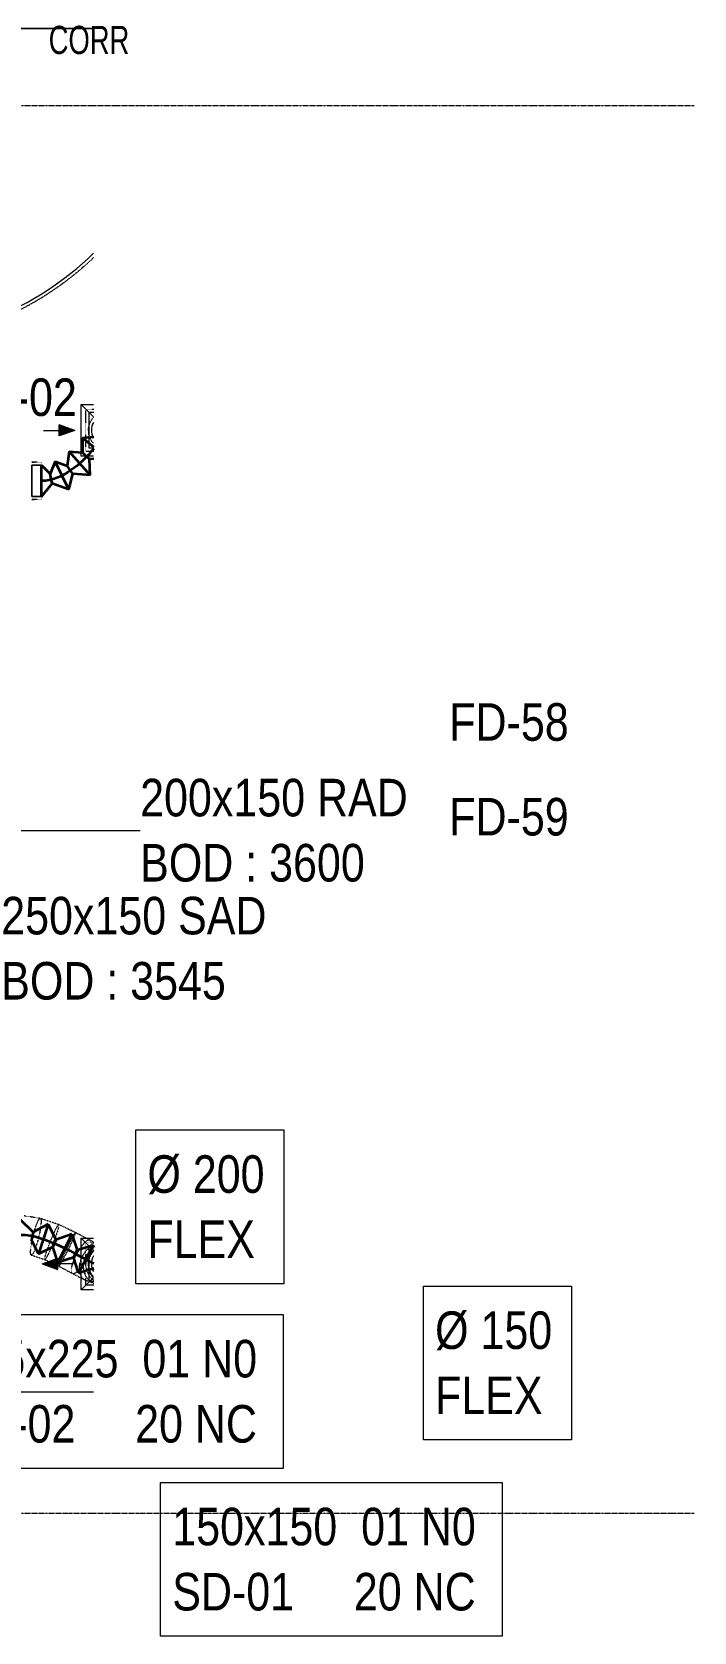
# Model space of a CAD drawing. Header units: inches. Extents: x -83664 to 20107, y -47222 to 19398.
# Drawn here: x 15873 to 20107, y -28523 to -18292 of the extents above; entities that cross this region are included whole.
import ezdxf

# ---------------------------------------------------------------- set-up
doc = ezdxf.new("R2010")
doc.units = ezdxf.units.IN
doc.header["$MEASUREMENT"] = 0
for name, pattern in [('Center', [29.999999, 12, -6, 6, -6]), ('Grid Line', [22.225, 12.7, -3.175, 3.175, -3.175]), ('Hidden 0_50', [1.0584, 0.5292, -0.5292])]:
    doc.linetypes.add(name, pattern=pattern)
for name, color, linetype, lineweight, true_color in [('A-DETL', 7, 'Continuous', 18, 0x00a600), ('FF ROOM TAG_dwg', 7, 'Continuous', 9, 0x767676), ('M-HVAC-DUCT', 7, 'Continuous', 9, 0xffe97f), ('M-HVAC-DUCT-PATT', 7, 'Continuous', 35, 0x007f00)]:
    doc.layers.add(name, color=color, linetype=linetype, lineweight=lineweight, true_color=true_color)
for name, color, linetype, lineweight in [('A-DETL-GENF', 7, 'Continuous', 9), ('G-ANNO-TEXT', 7, 'Continuous', 9), ('M-HVAC-CDFF', 7, 'Continuous', 9), ('M-HVAC-DUCT-CNTR', 7, 'Center', 9), ('M-HVAC-DUCT-IDEN', 7, 'Continuous', 18), ('ROOM TAG', 7, 'Continuous', 9), ('S-GRID', 7, 'Continuous', 9)]:
    doc.layers.add(name, color=color, linetype=linetype, lineweight=lineweight)
doc.styles.add('Arial Narrow_20', font='ARIALN.TTF', dxfattribs={"width": 0.85, "height": 4572})
doc.styles.add('Arial Narrow_21', font='ARIALN.TTF', dxfattribs={"height": 240})

# ---------------------------------------------------------------- blocks, each defined once
blk = doc.blocks.new('GCE-AT-Return Air Rectangular Diffuser - 230x230-V28-FIRST FLOOR AC CONDITIONING LAYOUT - PART A')
at = {"layer": 'A-DETL-GENF', "true_color": 0xff00ff}
blk.add_hatch(color=6, dxfattribs=at).paths.add_polyline_path([(-305, -36), (-205, 0), (-305, 36)])
at = {"layer": 'A-DETL-GENF', "color": 6, "true_color": 0xff00ff}
for p, q in [((-165, 165), (-86, 165)), ((-165, -165), (-165, 165)), ((-165, 165), (-86, 86)), ((-205, 0), (-305, 36)), ((-305, -36), (-305, 36)), ((-405, 0), (-305, 0)), ((-205, 0), (-305, -36)), ((-86, -165), (-165, -165))]:
    blk.add_line(p, q, dxfattribs=at)
blk = doc.blocks.new('M_Rectangular to Round Transition - Angle - 45 Degree-V29-FIRST FLOOR AC CONDITIONING LAYOUT - PART A')
at = {"layer": 'M-HVAC-DUCT', "color": 6, "true_color": 0xff00ff}
for p, q in [((167694, 90136), (167724, 90136)), ((167694, 89906), (167694, 90136)), ((167724, 89906), (167694, 89906))]:
    blk.add_line(p, q, dxfattribs=at)
for start, end in [(150.1672, 180), (180, 209.8328)]:
    blk.add_arc((167809, 90021), 100, start, end, dxfattribs=at)
blk = doc.blocks.new('GCE-AT-Supply Air Rectangular Diffuser - 230x230-V30-FIRST FLOOR AC CONDITIONING LAYOUT - PART A')
at = {"layer": 'A-DETL-GENF', "true_color": 0xff7f00}
blk.add_hatch(color=30, dxfattribs=at).paths.add_polyline_path([(-315, -36), (-315, 36), (-415, 0)])
at = {"layer": 'A-DETL-GENF', "color": 30, "true_color": 0xff7f00}
for p, q in [((-165, 165), (-86, 86)), ((-165, -165), (-165, 165)), ((-165, 165), (-86, 165)), ((-415, 0), (-315, 36)), ((-315, -36), (-315, 36)), ((-415, 0), (-315, -36)), ((-215, 0), (-315, 0)), ((-165, -165), (-86, -86)), ((-86, -165), (-165, -165))]:
    blk.add_line(p, q, dxfattribs=at)
blk = doc.blocks.new('M_Rectangular to Round Transition - Angle - 45 Degree-V31-FIRST FLOOR AC CONDITIONING LAYOUT - PART A')
at = {"layer": 'M-HVAC-DUCT', "color": 30, "true_color": 0xff7f00}
for p, q in [((167694, 87136), (167724, 87136)), ((167694, 86906), (167694, 87136)), ((167724, 86906), (167694, 86906))]:
    blk.add_line(p, q, dxfattribs=at)
for start, end in [(150.1672, 180), (180, 209.8328)]:
    blk.add_arc((167809, 87021), 100, start, end, dxfattribs=at)
blk = doc.blocks.new('M_Rectangular to Round Transition - Angle - 45 Degree-V62-FIRST FLOOR AC CONDITIONING LAYOUT - PART A')
at = {"layer": 'M-HVAC-DUCT', "color": 6, "true_color": 0xff00ff}
for p, q in [((0, 100), (60, 100)), ((60, 100), (0, 100)), ((0, 100), (0, -100)), ((0, -100), (0, 100)), ((60, 0), (60, 100)), ((60, 0), (60, 100)), ((60, -100), (60, 0)), ((60, -100), (60, 0)), ((0, -100), (60, -100)), ((60, -100), (0, -100))]:
    blk.add_line(p, q, dxfattribs=at)
blk = doc.blocks.new('M_Rectangular Elbow - Radius - 0_75 W-8296091-FIRST FLOOR AC CONDITIONING LAYOUT - PART A')
at = {"layer": 'M-HVAC-DUCT', "color": 30, "true_color": 0xff7f00}
for p, q in [((-800, 1200), (191, 1200)), ((191, 1200), (-800, 1200)), ((-1200, 800), (-1200, -800)), ((-1200, -800), (-1200, 800))]:
    blk.add_line(p, q, dxfattribs=at)
for radius, end in [(400, 0), (400, 0), (2000, 314.0504), (2000, 314.0504)]:
    blk.add_arc((-1200, 1200), radius, 270, end, dxfattribs=at)
blk = doc.blocks.new('TEMW-SMBZ-HO-BM-HVAC-00002_rvt-1-FIRST FLOOR AC CONDITIONING LAYOUT - PART A')
at = {"layer": 'M-HVAC-DUCT', "color": 6, "linetype": 'Hidden 0_50', "true_color": 0xff00ff}
for p, q in [((167674, 77398), (167674, 77668)), ((167674, 77668), (167724, 77668)), ((167724, 77398), (167674, 77398)), ((167329, 77330), (167390, 77330)), ((167390, 77330), (167329, 77330)), ((167390, 77210), (167390, 77330)), ((167390, 77210), (167390, 77330)), ((167390, 77090), (167390, 77210)), ((167390, 77090), (167390, 77210)), ((167329, 77090), (167390, 77090)), ((167390, 77090), (167329, 77090))]:
    blk.add_line(p, q, dxfattribs=at)
at = {"layer": 'M-HVAC-DUCT', "color": 30, "linetype": 'Hidden 0_50', "true_color": 0xff7f00}
for p, q in [((167382, 72494), (167280, 72510)), ((167501, 72454), (167383, 72494)), ((167608, 72403), (167501, 72454)), ((167700, 72355), (167608, 72403)), ((167674, 72068), (167674, 72338)), ((167674, 72338), (167724, 72338)), ((167724, 72342), (167700, 72355)), ((167325, 72260), (167411, 72231)), ((167411, 72231), (167501, 72189)), ((167707, 72266), (167705, 72262)), ((167501, 72189), (167588, 72142)), ((167588, 72142), (167665, 72102)), ((167670, 72100), (167724, 72080)), ((167724, 72068), (167674, 72068))]:
    blk.add_line(p, q, dxfattribs=at)
for centre, radius, start, end in [((166333, 80103), 2020, 270, 313.5041), ((166333, 80103), 2020, 270, 313.5041), ((167809, 72203), 120, 135.9203, 223.9193), ((167809, 72203), 120, 136.3291, 180), ((167809, 72203), 120, 180, 223.6709)]:
    blk.add_arc(centre, radius, start, end, dxfattribs=at)
at = {"layer": 'M-HVAC-DUCT', "color": 6, "linetype": 'Hidden 0_50', "true_color": 0xff00ff}
for start, end in [(136.3291, 180), (180, 223.6709)]:
    blk.add_arc((167809, 77533), 120, start, end, dxfattribs=at)
at = {"layer": 'M-HVAC-DUCT', "color": 30, "linetype": 'Hidden 0_50', "true_color": 0xff7f00}
for points in [[(167326, 72260), (167324, 72260), (167322, 72262), (167320, 72274), (167321, 72292), (167323, 72317), (167328, 72345), (167335, 72376), (167343, 72407), (167351, 72435), (167360, 72460), (167369, 72479), (167376, 72491), (167380, 72494), (167382, 72494)], [(167382, 72494), (167383, 72494), (167386, 72491), (167388, 72480), (167387, 72461), (167384, 72437), (167380, 72408), (167373, 72378), (167365, 72347), (167356, 72318), (167347, 72294), (167339, 72275), (167332, 72263), (167328, 72260), (167326, 72260)], [(167412, 72231), (167411, 72230), (167410, 72232), (167411, 72243), (167416, 72260), (167423, 72283), (167433, 72310), (167444, 72339), (167456, 72368), (167468, 72396), (167479, 72420), (167489, 72438), (167496, 72450), (167499, 72453), (167500, 72454)], [(167500, 72454), (167501, 72454), (167502, 72452), (167501, 72442), (167496, 72424), (167489, 72402), (167479, 72375), (167468, 72346), (167456, 72316), (167444, 72289), (167433, 72265), (167423, 72246), (167416, 72234), (167413, 72231), (167412, 72231)], [(167609, 72403), (167609, 72404), (167607, 72403), (167601, 72395), (167592, 72379), (167580, 72359), (167567, 72333), (167553, 72306), (167539, 72277), (167526, 72250), (167515, 72226), (167506, 72207), (167501, 72194), (167501, 72190), (167501, 72189)], [(167501, 72189), (167501, 72188), (167503, 72189), (167509, 72197), (167518, 72212), (167529, 72233), (167543, 72258), (167557, 72286), (167571, 72314), (167584, 72341), (167595, 72365), (167603, 72385), (167608, 72398), (167609, 72402), (167609, 72403)], [(167701, 72353), (167699, 72355), (167693, 72357), (167681, 72352), (167666, 72340), (167650, 72321), (167633, 72298), (167617, 72272), (167603, 72243), (167591, 72215), (167583, 72190), (167580, 72168), (167580, 72152), (167583, 72146), (167586, 72144)], [(167586, 72144), (167588, 72142), (167594, 72140), (167606, 72145), (167621, 72157), (167637, 72176), (167654, 72199), (167670, 72226), (167684, 72254), (167696, 72282), (167704, 72307), (167708, 72329), (167707, 72345), (167704, 72351), (167701, 72353)], [(167660, 72105), (167663, 72103), (167667, 72101), (167670, 72100)], [(167713, 72085), (167716, 72083), (167720, 72082), (167723, 72080)]]:
    blk.add_open_spline(points, degree=3, dxfattribs=at)
for points, knots in [([(167724, 72321), (167719, 72320), (167707, 72315), (167688, 72302), (167668, 72280), (167651, 72254), (167639, 72225), (167631, 72194), (167630, 72165), (167635, 72139), (167645, 72118), (167654, 72109), (167660, 72105)], [0.1992389, 0.1992389, 0.1992389, 0.1992389, 0.25, 0.3333333, 0.4166667, 0.5, 0.5833333, 0.6666667, 0.75, 0.8333333, 0.9166667, 1, 1, 1, 1]), ([(167723, 72301), (167719, 72298), (167706, 72291), (167687, 72273), (167669, 72247), (167659, 72217), (167656, 72185), (167660, 72154), (167671, 72126), (167689, 72102), (167705, 72090), (167713, 72085)], [0.2888294, 0.2888294, 0.2888294, 0.2888294, 0.3333333, 0.4166667, 0.5, 0.5833333, 0.6666667, 0.75, 0.8333333, 0.9166667, 1, 1, 1, 1]), ([(167723, 72288), (167717, 72283), (167703, 72271), (167687, 72246), (167677, 72217), (167675, 72185), (167681, 72154), (167695, 72125), (167710, 72107), (167721, 72098), (167723, 72096)], [0.351482, 0.351482, 0.351482, 0.351482, 0.4166667, 0.5, 0.5833333, 0.6666667, 0.75, 0.8333333, 0.9166667, 0.9406367, 0.9406367, 0.9406367, 0.9406367]), ([(167716, 72278), (167709, 72270), (167698, 72252), (167688, 72222), (167686, 72191), (167692, 72160), (167705, 72133), (167717, 72119), (167723, 72113)], [0.4166667, 0.4166667, 0.4166667, 0.4166667, 0.5, 0.5833333, 0.6666667, 0.75, 0.8333333, 0.8998562, 0.8998562, 0.8998562, 0.8998562]), ([(167719, 72282), (167712, 72274), (167700, 72257), (167690, 72227), (167688, 72195), (167694, 72164), (167707, 72139), (167718, 72125), (167723, 72120)], [0.4166667, 0.4166667, 0.4166667, 0.4166667, 0.5, 0.5833333, 0.6666667, 0.75, 0.8333333, 0.8893928, 0.8893928, 0.8893928, 0.8893928]), ([(167723, 72285), (167721, 72283), (167711, 72273), (167704, 72261), (167699, 72252)], [0.3907039, 0.3907039, 0.3907039, 0.3907039, 0.4166667, 0.5, 0.5, 0.5, 0.5]), ([(167723, 72287), (167722, 72285), (167713, 72276), (167706, 72266), (167702, 72256)], [0.40050986, 0.40050986, 0.40050986, 0.40050986, 0.41666667, 0.5, 0.5, 0.5, 0.5]), ([(167660, 72105), (167666, 72101), (167678, 72096), (167700, 72096), (167715, 72102), (167723, 72106), (167724, 72107)], [0, 0, 0, 0, 0.0833333, 0.1666667, 0.25, 0.256128, 0.256128, 0.256128, 0.256128])]:
    blk.add_open_spline(points, degree=3, knots=knots, dxfattribs=at)
at = {"layer": 'M-HVAC-DUCT-CNTR', "color": 6, "linetype": 'Continuous', "lineweight": 35, "true_color": 0xff00ff}
blk.add_open_spline([(167724, 77415), (167646, 77322), (167525, 77210), (167390, 77210)], degree=3, dxfattribs=at)
at = {"layer": 'M-HVAC-DUCT-CNTR', "color": 30, "linetype": 'Continuous', "lineweight": 35, "true_color": 0xff7f00}
blk.add_open_spline([(167255, 72389), (167417, 72393), (167623, 72253), (167724, 72207)], degree=3, dxfattribs=at)
at = {"layer": 'M-HVAC-DUCT-PATT', "color": 6, "true_color": 0xff00ff}
for p, q in [((167652, 77485), (167724, 77492)), ((167652, 77485), (167653, 77391)), ((167724, 77426), (167652, 77485)), ((167724, 77426), (167652, 77485)), ((167568, 77397), (167554, 77306)), ((167701, 77247), (167568, 77397)), ((167701, 77247), (167568, 77397)), ((167568, 77397), (167653, 77391)), ((167698, 77348), (167653, 77391)), ((167724, 77350), (167698, 77348)), ((167701, 77247), (167698, 77348)), ((167390, 77110), (167390, 77310)), ((167390, 77310), (167445, 77254)), ((167478, 77333), (167445, 77254)), ((167459, 77193), (167445, 77254)), ((167566, 77154), (167478, 77333)), ((167566, 77154), (167478, 77333)), ((167478, 77333), (167554, 77306)), ((167590, 77255), (167554, 77306)), ((167566, 77154), (167590, 77255)), ((167701, 77247), (167590, 77255)), ((167390, 77110), (167459, 77193)), ((167566, 77154), (167459, 77193))]:
    blk.add_line(p, q, dxfattribs=at)
at = {"layer": 'M-HVAC-DUCT-PATT', "color": 30, "true_color": 0xff7f00}
for p, q in [((167252, 72489), (167337, 72407)), ((167433, 72458), (167337, 72407)), ((167433, 72458), (167371, 72268)), ((167433, 72458), (167371, 72268)), ((167433, 72458), (167482, 72358)), ((167337, 72407), (167327, 72358)), ((167371, 72268), (167327, 72358)), ((167482, 72358), (167462, 72313)), ((167585, 72393), (167482, 72358)), ((167585, 72393), (167495, 72214)), ((167585, 72393), (167495, 72214)), ((167585, 72393), (167618, 72291)), ((167371, 72268), (167462, 72313)), ((167495, 72214), (167462, 72313)), ((167495, 72214), (167595, 72247)), ((167618, 72291), (167595, 72247)), ((167626, 72145), (167595, 72247)), ((167720, 72321), (167618, 72291)), ((167720, 72321), (167626, 72145)), ((167720, 72321), (167626, 72145)), ((167720, 72321), (167724, 72308)), ((167626, 72145), (167724, 72175))]:
    blk.add_line(p, q, dxfattribs=at)
at = {"layer": 'M-HVAC-CDFF', "color": 6, "linetype": 'Hidden 0_50', "lineweight": 9, "true_color": 0xff00ff}
for name, p in [('GCE-AT-Return Air Rectangular Diffuser - 230x230-V28-FIRST FLOOR AC CONDITIONING LAYOUT - PART A', (167809, 77533)), ('GCE-AT-Supply Air Rectangular Diffuser - 230x230-V30-FIRST FLOOR AC CONDITIONING LAYOUT - PART A', (167809, 72203))]:
    blk.add_blockref(name, p, dxfattribs=at)
at = {"layer": 'M-HVAC-DUCT', "color": 6, "linetype": 'Hidden 0_50', "lineweight": 9, "true_color": 0xff00ff}
for name, p in [('M_Rectangular Elbow - Radius - 0_75 W-8296091-FIRST FLOOR AC CONDITIONING LAYOUT - PART A', (167533, 78903)), ('M_Rectangular to Round Transition - Angle - 45 Degree-V29-FIRST FLOOR AC CONDITIONING LAYOUT - PART A', (0, -12487)), ('M_Rectangular to Round Transition - Angle - 45 Degree-V62-FIRST FLOOR AC CONDITIONING LAYOUT - PART A', (167329, 77210)), ('M_Rectangular to Round Transition - Angle - 45 Degree-V31-FIRST FLOOR AC CONDITIONING LAYOUT - PART A', (0, -14817))]:
    blk.add_blockref(name, p, dxfattribs=at)
blk = doc.blocks.new('TEMW-SMBZ-HO-BM-HVAC-00002_rvt-2-FIRST FLOOR AC CONDITIONING LAYOUT - PART A')
at = {"layer": 'M-HVAC-DUCT', "color": 6, "linetype": 'Hidden 0_50', "true_color": 0xff00ff}
for p, q in [((167674, 77398), (167674, 77668)), ((167674, 77668), (167724, 77668)), ((167724, 77398), (167674, 77398)), ((167329, 77330), (167390, 77330)), ((167390, 77330), (167329, 77330)), ((167390, 77210), (167390, 77330)), ((167390, 77210), (167390, 77330)), ((167390, 77090), (167390, 77210)), ((167390, 77090), (167390, 77210)), ((167329, 77090), (167390, 77090)), ((167390, 77090), (167329, 77090))]:
    blk.add_line(p, q, dxfattribs=at)
at = {"layer": 'M-HVAC-DUCT', "color": 30, "linetype": 'Hidden 0_50', "true_color": 0xff7f00}
for p, q in [((167382, 72494), (167280, 72510)), ((167501, 72454), (167383, 72494)), ((167608, 72403), (167501, 72454)), ((167700, 72355), (167608, 72403)), ((167674, 72068), (167674, 72338)), ((167674, 72338), (167724, 72338)), ((167724, 72342), (167700, 72355)), ((167325, 72260), (167411, 72231)), ((167411, 72231), (167501, 72189)), ((167707, 72266), (167705, 72262)), ((167501, 72189), (167588, 72142)), ((167588, 72142), (167665, 72102)), ((167670, 72100), (167724, 72080)), ((167724, 72068), (167674, 72068))]:
    blk.add_line(p, q, dxfattribs=at)
for centre, radius, start, end in [((166333, 80103), 2020, 270, 313.5041), ((166333, 80103), 2020, 270, 313.5041), ((167809, 72203), 120, 135.9203, 223.9193), ((167809, 72203), 120, 136.3291, 180), ((167809, 72203), 120, 180, 223.6709)]:
    blk.add_arc(centre, radius, start, end, dxfattribs=at)
at = {"layer": 'M-HVAC-DUCT', "color": 6, "linetype": 'Hidden 0_50', "true_color": 0xff00ff}
for start, end in [(136.3291, 180), (180, 223.6709)]:
    blk.add_arc((167809, 77533), 120, start, end, dxfattribs=at)
at = {"layer": 'M-HVAC-DUCT', "color": 30, "linetype": 'Hidden 0_50', "true_color": 0xff7f00}
for points in [[(167326, 72260), (167324, 72260), (167322, 72262), (167320, 72274), (167321, 72292), (167323, 72317), (167328, 72345), (167335, 72376), (167343, 72407), (167351, 72435), (167360, 72460), (167369, 72479), (167376, 72491), (167380, 72494), (167382, 72494)], [(167382, 72494), (167383, 72494), (167386, 72491), (167388, 72480), (167387, 72461), (167384, 72437), (167380, 72408), (167373, 72378), (167365, 72347), (167356, 72318), (167347, 72294), (167339, 72275), (167332, 72263), (167328, 72260), (167326, 72260)], [(167412, 72231), (167411, 72230), (167410, 72232), (167411, 72243), (167416, 72260), (167423, 72283), (167433, 72310), (167444, 72339), (167456, 72368), (167468, 72396), (167479, 72420), (167489, 72438), (167496, 72450), (167499, 72453), (167500, 72454)], [(167500, 72454), (167501, 72454), (167502, 72452), (167501, 72442), (167496, 72424), (167489, 72402), (167479, 72375), (167468, 72346), (167456, 72316), (167444, 72289), (167433, 72265), (167423, 72246), (167416, 72234), (167413, 72231), (167412, 72231)], [(167609, 72403), (167609, 72404), (167607, 72403), (167601, 72395), (167592, 72379), (167580, 72359), (167567, 72333), (167553, 72306), (167539, 72277), (167526, 72250), (167515, 72226), (167506, 72207), (167501, 72194), (167501, 72190), (167501, 72189)], [(167501, 72189), (167501, 72188), (167503, 72189), (167509, 72197), (167518, 72212), (167529, 72233), (167543, 72258), (167557, 72286), (167571, 72314), (167584, 72341), (167595, 72365), (167603, 72385), (167608, 72398), (167609, 72402), (167609, 72403)], [(167701, 72353), (167699, 72355), (167693, 72357), (167681, 72352), (167666, 72340), (167650, 72321), (167633, 72298), (167617, 72272), (167603, 72243), (167591, 72215), (167583, 72190), (167580, 72168), (167580, 72152), (167583, 72146), (167586, 72144)], [(167586, 72144), (167588, 72142), (167594, 72140), (167606, 72145), (167621, 72157), (167637, 72176), (167654, 72199), (167670, 72226), (167684, 72254), (167696, 72282), (167704, 72307), (167708, 72329), (167707, 72345), (167704, 72351), (167701, 72353)], [(167660, 72105), (167663, 72103), (167667, 72101), (167670, 72100)], [(167713, 72085), (167716, 72083), (167720, 72082), (167723, 72080)]]:
    blk.add_open_spline(points, degree=3, dxfattribs=at)
for points, knots in [([(167724, 72321), (167719, 72320), (167707, 72315), (167688, 72302), (167668, 72280), (167651, 72254), (167639, 72225), (167631, 72194), (167630, 72165), (167635, 72139), (167645, 72118), (167654, 72109), (167660, 72105)], [0.1992389, 0.1992389, 0.1992389, 0.1992389, 0.25, 0.3333333, 0.4166667, 0.5, 0.5833333, 0.6666667, 0.75, 0.8333333, 0.9166667, 1, 1, 1, 1]), ([(167723, 72301), (167719, 72298), (167706, 72291), (167687, 72273), (167669, 72247), (167659, 72217), (167656, 72185), (167660, 72154), (167671, 72126), (167689, 72102), (167705, 72090), (167713, 72085)], [0.2888294, 0.2888294, 0.2888294, 0.2888294, 0.3333333, 0.4166667, 0.5, 0.5833333, 0.6666667, 0.75, 0.8333333, 0.9166667, 1, 1, 1, 1]), ([(167723, 72288), (167717, 72283), (167703, 72271), (167687, 72246), (167677, 72217), (167675, 72185), (167681, 72154), (167695, 72125), (167710, 72107), (167721, 72098), (167723, 72096)], [0.351482, 0.351482, 0.351482, 0.351482, 0.4166667, 0.5, 0.5833333, 0.6666667, 0.75, 0.8333333, 0.9166667, 0.9406367, 0.9406367, 0.9406367, 0.9406367]), ([(167716, 72278), (167709, 72270), (167698, 72252), (167688, 72222), (167686, 72191), (167692, 72160), (167705, 72133), (167717, 72119), (167723, 72113)], [0.4166667, 0.4166667, 0.4166667, 0.4166667, 0.5, 0.5833333, 0.6666667, 0.75, 0.8333333, 0.8998562, 0.8998562, 0.8998562, 0.8998562]), ([(167719, 72282), (167712, 72274), (167700, 72257), (167690, 72227), (167688, 72195), (167694, 72164), (167707, 72139), (167718, 72125), (167723, 72120)], [0.4166667, 0.4166667, 0.4166667, 0.4166667, 0.5, 0.5833333, 0.6666667, 0.75, 0.8333333, 0.8893928, 0.8893928, 0.8893928, 0.8893928]), ([(167723, 72285), (167721, 72283), (167711, 72273), (167704, 72261), (167699, 72252)], [0.3907039, 0.3907039, 0.3907039, 0.3907039, 0.4166667, 0.5, 0.5, 0.5, 0.5]), ([(167723, 72287), (167722, 72285), (167713, 72276), (167706, 72266), (167702, 72256)], [0.40050986, 0.40050986, 0.40050986, 0.40050986, 0.41666667, 0.5, 0.5, 0.5, 0.5]), ([(167660, 72105), (167666, 72101), (167678, 72096), (167700, 72096), (167715, 72102), (167723, 72106), (167724, 72107)], [0, 0, 0, 0, 0.0833333, 0.1666667, 0.25, 0.256128, 0.256128, 0.256128, 0.256128])]:
    blk.add_open_spline(points, degree=3, knots=knots, dxfattribs=at)
at = {"layer": 'M-HVAC-DUCT-CNTR', "color": 6, "linetype": 'Continuous', "lineweight": 35, "true_color": 0xff00ff}
blk.add_open_spline([(167724, 77415), (167646, 77322), (167525, 77210), (167390, 77210)], degree=3, dxfattribs=at)
at = {"layer": 'M-HVAC-DUCT-CNTR', "color": 30, "linetype": 'Continuous', "lineweight": 35, "true_color": 0xff7f00}
blk.add_open_spline([(167255, 72389), (167417, 72393), (167623, 72253), (167724, 72207)], degree=3, dxfattribs=at)
at = {"layer": 'M-HVAC-DUCT-PATT', "color": 6, "true_color": 0xff00ff}
for p, q in [((167652, 77485), (167724, 77492)), ((167652, 77485), (167653, 77391)), ((167724, 77426), (167652, 77485)), ((167724, 77426), (167652, 77485)), ((167568, 77397), (167554, 77306)), ((167701, 77247), (167568, 77397)), ((167701, 77247), (167568, 77397)), ((167568, 77397), (167653, 77391)), ((167698, 77348), (167653, 77391)), ((167724, 77350), (167698, 77348)), ((167701, 77247), (167698, 77348)), ((167390, 77110), (167390, 77310)), ((167390, 77310), (167445, 77254)), ((167478, 77333), (167445, 77254)), ((167459, 77193), (167445, 77254)), ((167566, 77154), (167478, 77333)), ((167566, 77154), (167478, 77333)), ((167478, 77333), (167554, 77306)), ((167590, 77255), (167554, 77306)), ((167566, 77154), (167590, 77255)), ((167701, 77247), (167590, 77255)), ((167390, 77110), (167459, 77193)), ((167566, 77154), (167459, 77193))]:
    blk.add_line(p, q, dxfattribs=at)
at = {"layer": 'M-HVAC-DUCT-PATT', "color": 30, "true_color": 0xff7f00}
for p, q in [((167252, 72489), (167337, 72407)), ((167433, 72458), (167337, 72407)), ((167433, 72458), (167371, 72268)), ((167433, 72458), (167371, 72268)), ((167433, 72458), (167482, 72358)), ((167337, 72407), (167327, 72358)), ((167371, 72268), (167327, 72358)), ((167482, 72358), (167462, 72313)), ((167585, 72393), (167482, 72358)), ((167585, 72393), (167495, 72214)), ((167585, 72393), (167495, 72214)), ((167585, 72393), (167618, 72291)), ((167371, 72268), (167462, 72313)), ((167495, 72214), (167462, 72313)), ((167495, 72214), (167595, 72247)), ((167618, 72291), (167595, 72247)), ((167626, 72145), (167595, 72247)), ((167720, 72321), (167618, 72291)), ((167720, 72321), (167626, 72145)), ((167720, 72321), (167626, 72145)), ((167720, 72321), (167724, 72308)), ((167626, 72145), (167724, 72175))]:
    blk.add_line(p, q, dxfattribs=at)
at = {"layer": 'M-HVAC-CDFF', "color": 6, "linetype": 'Hidden 0_50', "lineweight": 9, "true_color": 0xff00ff}
for name, p in [('GCE-AT-Return Air Rectangular Diffuser - 230x230-V28-FIRST FLOOR AC CONDITIONING LAYOUT - PART A', (167809, 77533)), ('GCE-AT-Supply Air Rectangular Diffuser - 230x230-V30-FIRST FLOOR AC CONDITIONING LAYOUT - PART A', (167809, 72203))]:
    blk.add_blockref(name, p, dxfattribs=at)
at = {"layer": 'M-HVAC-DUCT', "color": 6, "linetype": 'Hidden 0_50', "lineweight": 9, "true_color": 0xff00ff}
for name, p in [('M_Rectangular Elbow - Radius - 0_75 W-8296091-FIRST FLOOR AC CONDITIONING LAYOUT - PART A', (167533, 78903)), ('M_Rectangular to Round Transition - Angle - 45 Degree-V29-FIRST FLOOR AC CONDITIONING LAYOUT - PART A', (0, -12487)), ('M_Rectangular to Round Transition - Angle - 45 Degree-V62-FIRST FLOOR AC CONDITIONING LAYOUT - PART A', (167329, 77210)), ('M_Rectangular to Round Transition - Angle - 45 Degree-V31-FIRST FLOOR AC CONDITIONING LAYOUT - PART A', (0, -14817))]:
    blk.add_blockref(name, p, dxfattribs=at)
blk = doc.blocks.new('FF ROOM TAG_dwg-8877209-FIRST FLOOR AC CONDITIONING LAYOUT - PART A')
at = {"layer": 'ROOM TAG', "insert": (2266381, 1918273), "char_height": 4572, "width": 15370.9, "attachment_point": 2, "line_spacing_factor": 0.974696, "style": 'Arial Narrow_20'}
blk.add_mtext('CORR', dxfattribs=at)

msp = doc.modelspace()

# ---------------------------------------------------------------- linework, layer by layer
at = {"layer": 'A-DETL', "color": 7, "lineweight": 9}
msp.add_line((15295.3, -26987.4), (16266.9, -26987.4), dxfattribs=at)
at = {"layer": 'G-ANNO-TEXT', "flags": 128}
for points in [[(16536, -25312.3), (17483.3, -25312.3), (17483.3, -26296.3), (16536, -26296.3)], [(18375.7, -26310.4), (19323, -26310.4), (19323, -27294.4), (18375.7, -27294.4)], [(15296.1, -26492.4), (17480.1, -26492.4), (17480.1, -27476.4), (15296.1, -27476.4)], [(16695, -27566), (18879, -27566), (18879, -28550), (16695, -28550)]]:
    msp.add_lwpolyline(points, close=True, dxfattribs=at)
at = {"layer": 'M-HVAC-DUCT-IDEN', "lineweight": 9}
msp.add_line((15648.5, -23396.9), (16564.4, -23396.9), dxfattribs=at)
at = {"layer": 'S-GRID', "color": 254, "linetype": 'Grid Line', "true_color": 0xdcdcdc}
for p, q in [((20106.7, -18764.5), (-81517, -18764.5)), ((20106.7, -27764.5), (-81517, -27764.5))]:
    msp.add_line(p, q, dxfattribs=at)

# ---------------------------------------------------------------- block references
at = {"lineweight": 5}
for name in ['TEMW-SMBZ-HO-BM-HVAC-00002_rvt-1-FIRST FLOOR AC CONDITIONING LAYOUT - PART A', 'TEMW-SMBZ-HO-BM-HVAC-00002_rvt-2-FIRST FLOOR AC CONDITIONING LAYOUT - PART A']:
    msp.add_blockref(name, (-151456.7, -98372.2), dxfattribs=at)
at = {"layer": 'FF ROOM TAG_dwg', "color": 7, "xscale": 0.03937007874015915, "yscale": 0.03937007874015915, "zscale": 0.03937007874015915}
msp.add_blockref('FF ROOM TAG_dwg-8877209-FIRST FLOOR AC CONDITIONING LAYOUT - PART A', (-72990.3, -93775.4), dxfattribs=at)
msp.add_blockref('FF ROOM TAG_dwg-8877209-FIRST FLOOR AC CONDITIONING LAYOUT - PART A', (-72990.3, -93775.4), dxfattribs=at)
msp.add_blockref('FF ROOM TAG_dwg-8877209-FIRST FLOOR AC CONDITIONING LAYOUT - PART A', (-72990.3, -93775.4), dxfattribs=at)
msp.add_blockref('FF ROOM TAG_dwg-8877209-FIRST FLOOR AC CONDITIONING LAYOUT - PART A', (-72990.3, -93775.4), dxfattribs=at)
msp.add_blockref('FF ROOM TAG_dwg-8877209-FIRST FLOOR AC CONDITIONING LAYOUT - PART A', (-72990.3, -93775.4), dxfattribs=at)

# ---------------------------------------------------------------- texts
at = {"layer": 'G-ANNO-TEXT', "char_height": 240, "attachment_point": 1, "style": 'Arial Narrow_21'}
for s, insert, width in [('RD-02', (15365.4, -20507.2), 1010.126), ('FD-58', (18541.6, -22583.7), 974.05), ('FD-59', (18541.6, -23189.6), 974.05), ('Ø 200', (16611, -25474.7), 937.974), ('FLEX', (16611, -25891.4), 865.822), ('Ø 150', (18450.7, -26472.9), 937.974), ('225x225  01 N0', (15371.1, -26654.8), 2441.138), ('FLEX', (18450.7, -26889.6), 865.822), ('SD-02     20 NC', (15371.1, -27071.5), 2453.164), ('150x150  01 N0', (16770, -27728.4), 2441.138), ('SD-01     20 NC', (16770, -28145.1), 2453.164)]:
    msp.add_mtext(s, dxfattribs=dict(at, insert=insert, width=width))
at = {"layer": 'M-HVAC-DUCT-IDEN', "lineweight": 9, "char_height": 240, "attachment_point": 1, "style": 'Arial Narrow_21'}
for s, insert, width in [('200x150 RAD', (16564.4, -23067.3), 2152.531), ('BOD : 3600', (16564.4, -23484), 1803.797), ('250x150 SAD', (15675.9, -23822.1), 2128.48), ('BOD : 3545', (15675.9, -24238.8), 1803.797)]:
    msp.add_mtext(s, dxfattribs=dict(at, insert=insert, width=width))

doc.saveas('drawing.dxf')
